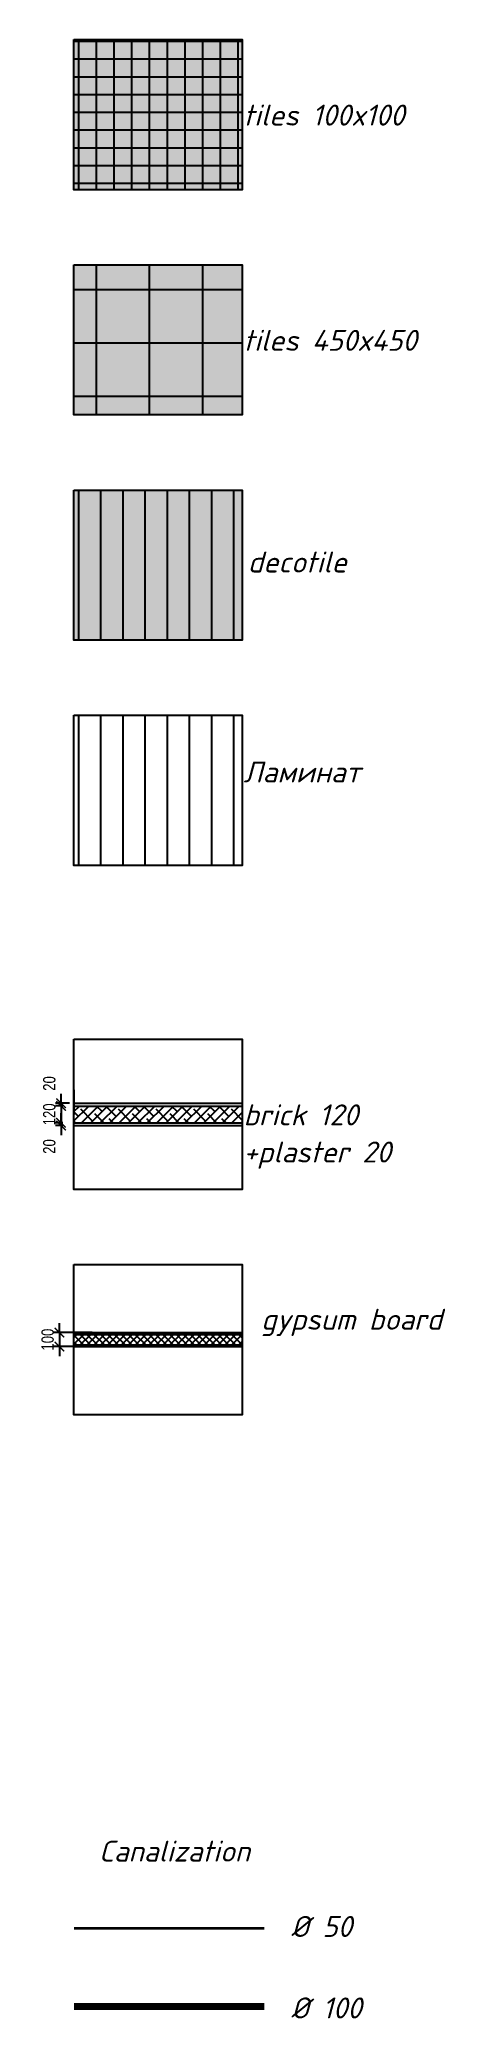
# Model space of a CAD drawing. Header units: metres. Extents: x -577923 to -19598, y 119734 to 247764.
# Drawn here: x -22505 to -19598, y 123264 to 137426 of the extents above.
import ezdxf
from ezdxf.enums import TextEntityAlignment as Align

# ---------------------------------------------------------------- set-up
doc = ezdxf.new("R2010")
doc.units = ezdxf.units.M
for name, color, linetype in [('dwgmodels.com', 7, 'Continuous'), ('explication', 164, 'Continuous'), ('floor hatch', 252, 'Continuous'), ('Gypsum_wall', 3, 'Continuous'), ('sanit', 7, 'Continuous'), ('wall', 5, 'Continuous')]:
    doc.layers.add(name, color=color, linetype=linetype)
doc.styles.add('ISO', font='isocpeui.ttf')
doc.styles.add('KOTE', font='romrust.shx', dxfattribs={"width": 0.8})
doc.dimstyles.new('scale 40', dxfattribs={"dimscale": 40, "dimtxt": 2.2, "dimasz": 1.7, "dimexe": 1, "dimexo": 2, "dimgap": 1, "dimtad": 1, "dimdec": 0, "dimzin": 9, "dimdsep": 46, "dimtxsty": 'KOTE', "dimblk": 'ARCHTICK', "dimcen": 0, "dimdle": 1, "dimclrd": 4, "dimclre": 4, "dimclrt": 3, "dimadec": 0, "dimazin": 0, "dimtfac": 0.666667, "dimtdec": 0, "dimtix": 1, "dimtmove": 2, "dimatfit": 0, "dimfxl": 1, "dimtvp": 1, "dimtolj": 1, "dimarcsym": 0})

# ---------------------------------------------------------------- blocks, each defined once
blk = doc.blocks.new('_ArchTick')
at = {"color": 0, "linetype": 'ByBlock', "const_width": 0.15}
blk.add_lwpolyline([(-0.5, -0.5), (0.5, 0.5)], dxfattribs=at)
blk = doc.blocks.new('*D100')
at = {"layer": 'Defpoints', "color": 0, "transparency": 16777216}
for p in [(-22259, 129794), (-22351, 129674), (-22259, 129674)]:
    blk.add_point(p, dxfattribs=at)
at = {"layer": 'floor hatch', "color": 4, "lineweight": -2, "transparency": 16777216}
for p, q in [((-22339, 129794), (-22391, 129794)), ((-22351, 129794), (-22351, 129862)), ((-22351, 129794), (-22351, 129674)), ((-22339, 129674), (-22391, 129674)), ((-22351, 129674), (-22351, 129606))]:
    blk.add_line(p, q, dxfattribs=at)
at = {"layer": 'floor hatch', "color": 4, "lineweight": -2, "transparency": 16777216, "xscale": 68, "yscale": 68, "zscale": 68}
for p, rotation in [((-22351, 129794), 270), ((-22351, 129674), 90)]:
    blk.add_blockref('_ArchTick', p, dxfattribs=dict(at, rotation=rotation))
at = {"layer": 'floor hatch', "color": 3, "transparency": 16777216, "insert": (-22435, 129734), "char_height": 88, "attachment_point": 5, "rotation": 90, "style": 'KOTE'}
blk.add_mtext('\\A1;120', dxfattribs=at)
blk = doc.blocks.new('*D101')
at = {"layer": 'Defpoints', "color": 0, "transparency": 16777216}
for p in [(-22048, 128172), (-22363, 128072), (-22048, 128072)]:
    blk.add_point(p, dxfattribs=at)
at = {"layer": 'floor hatch', "color": 4, "lineweight": -2, "transparency": 16777216}
for p, q in [((-22128, 128172), (-22403, 128172)), ((-22363, 128172), (-22363, 128240)), ((-22363, 128172), (-22363, 128072)), ((-22128, 128072), (-22403, 128072)), ((-22363, 128072), (-22363, 128004))]:
    blk.add_line(p, q, dxfattribs=at)
at = {"layer": 'floor hatch', "color": 4, "lineweight": -2, "transparency": 16777216, "xscale": 68, "yscale": 68, "zscale": 68}
for p, rotation in [((-22363, 128172), 270), ((-22363, 128072), 90)]:
    blk.add_blockref('_ArchTick', p, dxfattribs=dict(at, rotation=rotation))
at = {"layer": 'floor hatch', "color": 3, "transparency": 16777216, "insert": (-22447, 128122), "char_height": 88, "attachment_point": 5, "rotation": 90, "style": 'KOTE'}
blk.add_mtext('\\A1;100', dxfattribs=at)
blk = doc.blocks.new('*D102')
at = {"layer": 'Defpoints', "color": 0, "transparency": 16777216}
for p in [(-22351, 129814), (-22259, 129794), (-22210, 129814)]:
    blk.add_point(p, dxfattribs=at)
at = {"layer": 'floor hatch', "color": 4, "lineweight": -2, "transparency": 16777216}
for p, q in [((-22351, 129814), (-22351, 129882)), ((-22290, 129814), (-22391, 129814)), ((-22339, 129794), (-22391, 129794)), ((-22351, 129794), (-22351, 129814)), ((-22351, 129794), (-22351, 129726))]:
    blk.add_line(p, q, dxfattribs=at)
at = {"layer": 'floor hatch', "color": 4, "lineweight": -2, "transparency": 16777216, "xscale": 68, "yscale": 68, "zscale": 68}
for p, rotation in [((-22351, 129814), 270), ((-22351, 129794), 90)]:
    blk.add_blockref('_ArchTick', p, dxfattribs=dict(at, rotation=rotation))
at = {"layer": 'floor hatch', "color": 3, "transparency": 16777216, "insert": (-22435, 129955), "char_height": 88, "attachment_point": 5, "rotation": 90, "style": 'KOTE'}
blk.add_mtext('\\A1;20', dxfattribs=at)
blk = doc.blocks.new('*D103')
at = {"layer": 'Defpoints', "color": 0, "transparency": 16777216}
for p in [(-22351, 129654), (-22259, 129674), (-22259, 129654)]:
    blk.add_point(p, dxfattribs=at)
at = {"layer": 'floor hatch', "color": 4, "lineweight": -2, "transparency": 16777216}
for p, q in [((-22351, 129674), (-22351, 129742)), ((-22339, 129674), (-22391, 129674)), ((-22339, 129654), (-22391, 129654)), ((-22351, 129674), (-22351, 129654)), ((-22351, 129654), (-22351, 129586))]:
    blk.add_line(p, q, dxfattribs=at)
at = {"layer": 'floor hatch', "color": 4, "lineweight": -2, "transparency": 16777216, "xscale": 68, "yscale": 68, "zscale": 68}
for p, rotation in [((-22351, 129674), 270), ((-22351, 129654), 90)]:
    blk.add_blockref('_ArchTick', p, dxfattribs=dict(at, rotation=rotation))
at = {"layer": 'floor hatch', "color": 3, "transparency": 16777216, "insert": (-22435, 129504), "char_height": 88, "attachment_point": 5, "rotation": 90, "style": 'KOTE'}
blk.add_mtext('\\A1;20', dxfattribs=at)

msp = doc.modelspace()

# ---------------------------------------------------------------- hatches: boundary and pattern name
at = {"layer": 'dwgmodels.com'}
h = msp.add_hatch(dxfattribs=at)
h.set_pattern_fill('ANSI37', color=256, scale=11, style=0)
h.paths.add_polyline_path([(-21053, 128084.4), (-21053, 128159.4), (-22259, 128159.4), (-22259, 128084.4)])
at = {"layer": 'floor hatch', "linetype": 'ByBlock', "true_color": 0xbfa07d}
msp.add_hatch(color=33, dxfattribs=at).paths.add_polyline_path([(-22259, 137426.1), (-21053, 137426.1), (-21053, 136351.5), (-22259, 136351.5)])
at = {"layer": 'floor hatch', "linetype": 'ByBlock'}
h = msp.add_hatch(dxfattribs=at)
h.set_pattern_fill('ANSI37', color=256, scale=40, angle=45, style=0)
h.paths.add_polyline_path([(-22259, 137426.1), (-21053, 137426.1), (-21053, 136351.5), (-22259, 136351.5)])
h = msp.add_hatch(dxfattribs=at)
h.set_pattern_fill('ANSI37', color=256, scale=120, angle=45, style=0)
h.paths.add_polyline_path([(-22259, 135814.2), (-21053, 135814.2), (-21053, 134739.7), (-22259, 134739.7)])
at = {"layer": 'floor hatch', "lineweight": 0, "true_color": 0xded3dc}
msp.add_hatch(color=254, dxfattribs=at).paths.add_polyline_path([(-22259, 135814.2), (-21053, 135814.2), (-21053, 134739.7), (-22259, 134739.7)])
at = {"layer": 'floor hatch'}
h = msp.add_hatch(dxfattribs=at)
h.set_pattern_fill('ANSI31', color=256, scale=50, angle=45, style=0)
h.paths.add_polyline_path([(-22259, 134202.4), (-21053, 134202.4), (-21053, 133127.8), (-22259, 133127.8)])
at = {"layer": 'floor hatch', "linetype": 'ByBlock', "true_color": 0xcfcfb4}
msp.add_hatch(color=9, dxfattribs=at).paths.add_polyline_path([(-22259, 134202.4), (-21053, 134202.4), (-21053, 133127.8), (-22259, 133127.8)])
at = {"layer": 'floor hatch'}
h = msp.add_hatch(dxfattribs=at)
h.set_pattern_fill('ANSI31', color=256, scale=50, angle=45, style=0)
h.paths.add_polyline_path([(-22259, 132590.5), (-21053, 132590.5), (-21053, 131516), (-22259, 131516)])
at = {"layer": 'wall'}
h = msp.add_hatch(dxfattribs=at)
h.set_pattern_fill('ANSI38', color=4, scale=15, style=0)
h.paths.add_polyline_path([(-21053, 129673.8), (-21053, 129793.8), (-22259, 129793.8), (-22259, 129733.8), (-22259, 129673.8)])

# ---------------------------------------------------------------- linework, layer by layer
at = {"layer": 'floor hatch'}
msp.add_line((-22259, 129910.5), (-22259, 129733.8), dxfattribs=at)
at = {"layer": 'Gypsum_wall'}
for p, q in [((-22259, 129813.8), (-21053, 129813.8)), ((-22259, 129653.8), (-21053, 129653.8)), ((-22259, 128171.9), (-21053, 128171.9)), ((-22259, 128071.9), (-21053, 128071.9))]:
    msp.add_line(p, q, dxfattribs=at)
at = {"layer": 'Gypsum_wall', "color": 4}
for p, q in [((-22259, 128159.4), (-21053, 128159.4)), ((-22259, 128084.4), (-21053, 128084.4))]:
    msp.add_line(p, q, dxfattribs=at)
at = {"layer": 'sanit', "color": 34, "true_color": 0x9e4e15}
for points, const_width in [([(-22259, 123908.6), (-20896, 123908.6)], 20), ([(-22259, 123350.2), (-20896, 123350.2)], 50)]:
    msp.add_lwpolyline(points, dxfattribs=dict(at, const_width=const_width))
at = {"layer": 'wall'}
for p, q in [((-22259, 129793.8), (-21053, 129793.8)), ((-22259, 129673.8), (-21053, 129673.8))]:
    msp.add_line(p, q, dxfattribs=at)
for points in [[(-22259, 137426.1), (-21053, 137426.1), (-21053, 136351.5), (-22259, 136351.5)], [(-22259, 135814.2), (-21053, 135814.2), (-21053, 134739.7), (-22259, 134739.7)], [(-22259, 134202.4), (-21053, 134202.4), (-21053, 133127.8), (-22259, 133127.8)], [(-22259, 132590.5), (-21053, 132590.5), (-21053, 131516), (-22259, 131516)], [(-22259, 130271.1), (-21053, 130271.1), (-21053, 129196.5), (-22259, 129196.5)], [(-22259, 128659.2), (-21053, 128659.2), (-21053, 127584.7), (-22259, 127584.7)]]:
    msp.add_lwpolyline(points, close=True, dxfattribs=at)

# ---------------------------------------------------------------- texts
at = {"layer": 'explication', "color": 164, "style": 'ISO'}
for s, p in [('tiles 100x100', (-21044.7, 136885.5)), ('tiles 450x450', (-21044.7, 135273.7)), ('decotile', (-21014.2, 133686.9)), ('Ламинат', (-21044.7, 132184.5)), ('brick 120', (-21044.7, 129730.5)), ('+plaster 20', (-21044.7, 129464.6)), (' gypsum board', (-21014.2, 128267.6)), ('Canalization', (-22080.7, 124461.2)), ('%%C 50', (-20704.6, 123922.1)), ('%%C 100', (-20704.6, 123338.9))]:
    msp.add_text(s, height=150, dxfattribs=at).set_placement(p, align=Align.MIDDLE_LEFT)

# ---------------------------------------------------------------- dimensions: what is measured, and where the dimension line sits
at = {"layer": 'floor hatch'}
for base, p1, p2, picture, middle in [((-22350.7, 129813.8), (-22259, 129793.8), (-22210.3, 129813.8), '*D102', (-22434.7, 129955.3)), ((-22350.7, 129653.8), (-22259, 129673.8), (-22259, 129653.8), '*D103', (-22434.7, 129504.5))]:
    dim = msp.add_linear_dim(base=base, p1=p1, p2=p2, angle=90, dimstyle='scale 40', dxfattribs=at)
    dim.commit()
    dim.dimension.update_dxf_attribs({"geometry": picture, "text_midpoint": middle, "dimtype": 160})
for base, p1, p2, picture, middle in [((-22350.7, 129673.8), (-22259, 129793.8), (-22259, 129673.8), '*D100', (-22434.7, 129733.8)), ((-22363.3, 128071.9), (-22048.3, 128171.9), (-22048.3, 128071.9), '*D101', (-22447.3, 128121.9))]:
    dim = msp.add_linear_dim(base=base, p1=p1, p2=p2, angle=90, dimstyle='scale 40', dxfattribs=at)
    dim.commit()
    dim.dimension.update_dxf_attribs({"geometry": picture, "text_midpoint": middle})

doc.saveas('drawing.dxf')
